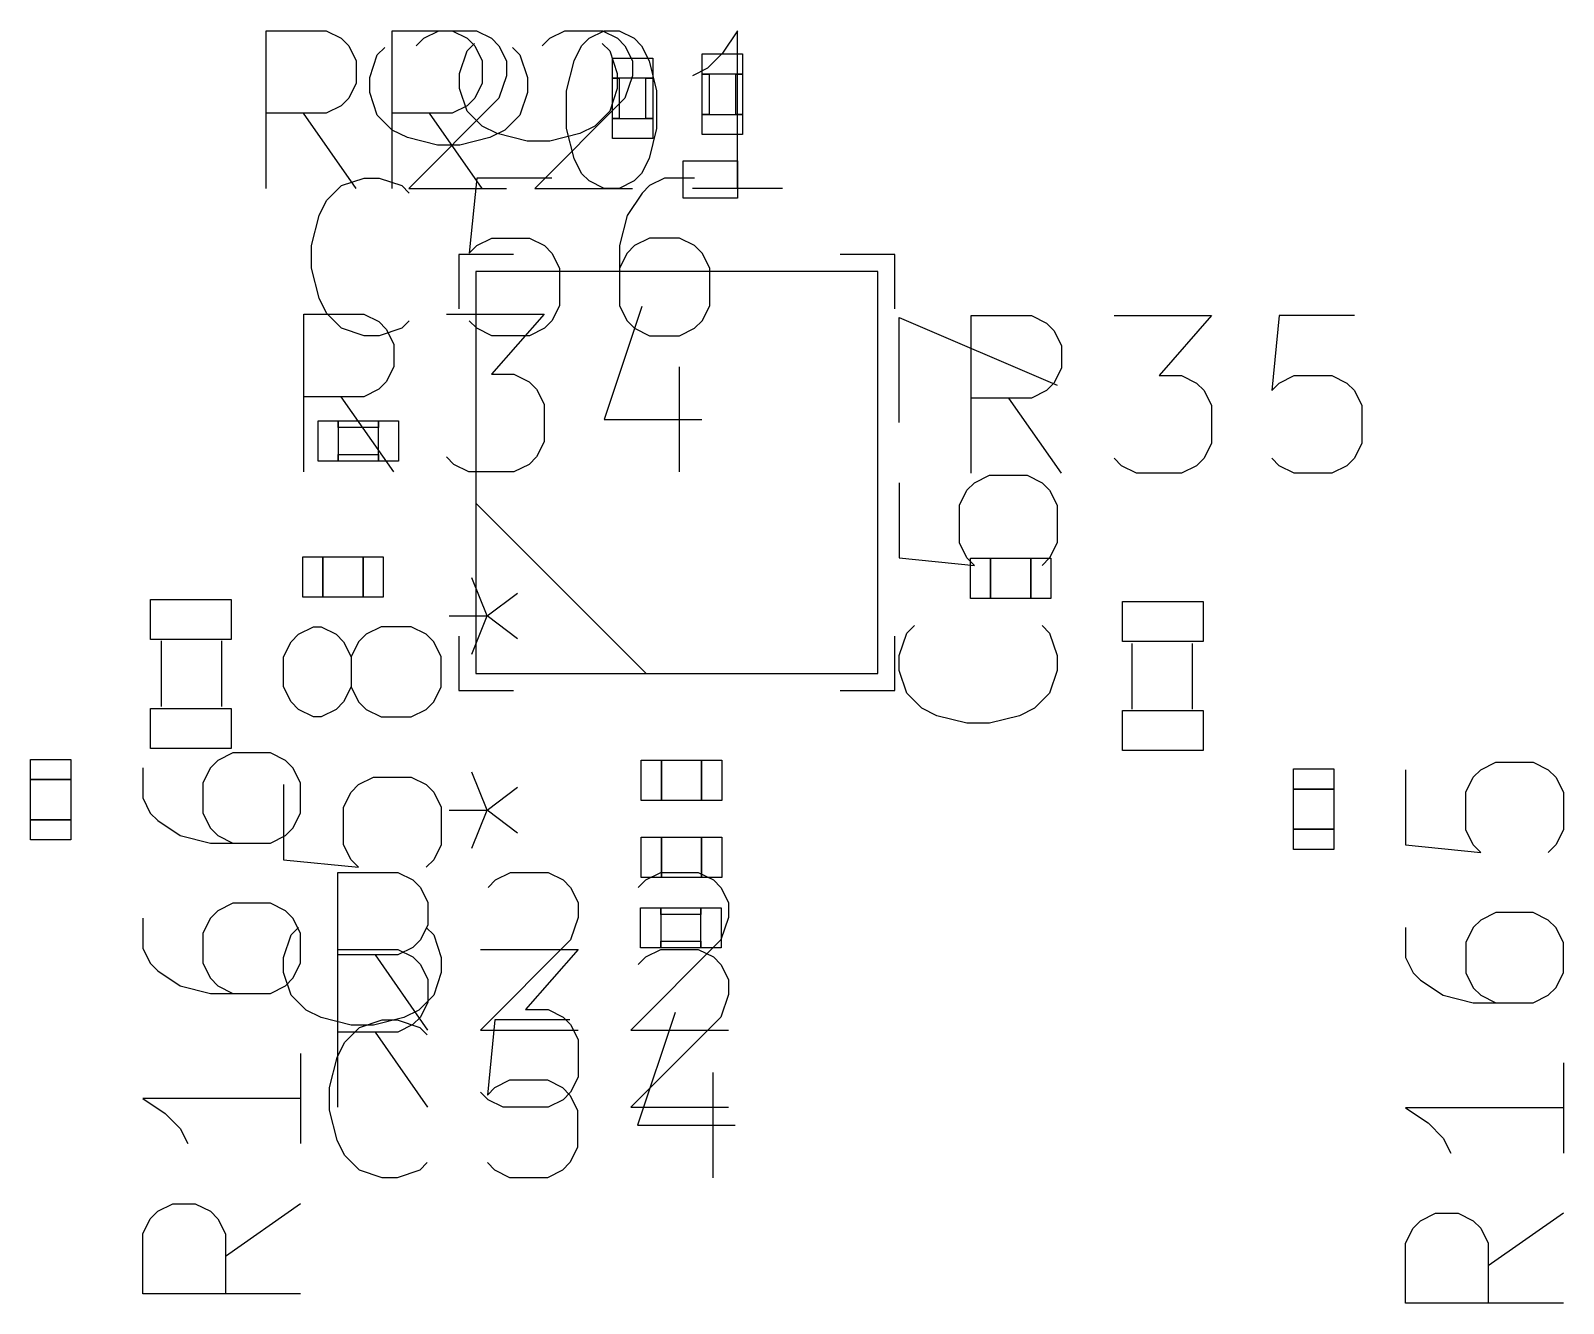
# Model space of a CAD drawing. Header units: millimetres. Extents: x -1 to 260, y -56 to 300.
# Drawn here: x 53.9 to 65.33, y 130.28 to 139.76 of the extents above; entities that cross this region are included whole.
import ezdxf

# ---------------------------------------------------------------- set-up
doc = ezdxf.new("R2010")
doc.units = ezdxf.units.MM
doc.layers.add('F.Fab', color=9, linetype='CONTINUOUS', true_color=0xafafaf)
doc.layers.add('F.Silkscreen', color=41, linetype='CONTINUOUS', true_color=0xf2eda1)

msp = doc.modelspace()

# ---------------------------------------------------------------- linework, layer by layer
at = {"layer": 'F.Fab', "linetype": 'CONTINUOUS'}
for p, q in [((58.24, 139.41), (58.24, 139.56)), ((58.24, 139.56), (58.54, 139.56)), ((58.54, 139.56), (58.54, 139.41)), ((58.91, 139.44), (58.91, 139.59)), ((58.91, 139.59), (59.21, 139.59)), ((59.21, 139.59), (59.21, 139.44)), ((58.24, 139.11), (58.24, 139.41)), ((58.24, 139.41), (58.29, 139.41)), ((58.54, 139.41), (58.24, 139.41)), ((58.29, 139.41), (58.29, 139.11)), ((58.49, 139.11), (58.49, 139.41)), ((58.49, 139.41), (58.54, 139.41)), ((58.54, 139.41), (58.54, 139.11)), ((58.91, 139.14), (58.91, 139.44)), ((58.91, 139.44), (58.96, 139.44)), ((59.21, 139.44), (58.91, 139.44)), ((58.96, 139.44), (58.96, 139.14)), ((59.16, 139.14), (59.16, 139.44)), ((59.16, 139.44), (59.21, 139.44)), ((59.21, 139.44), (59.21, 139.14)), ((58.96, 139.14), (58.91, 139.14)), ((58.91, 138.99), (58.91, 139.14)), ((58.91, 139.14), (59.21, 139.14)), ((59.21, 139.14), (59.16, 139.14)), ((59.21, 139.14), (59.21, 138.99)), ((58.29, 139.11), (58.24, 139.11)), ((58.24, 138.96), (58.24, 139.11)), ((58.24, 139.11), (58.54, 139.11)), ((58.54, 139.11), (58.49, 139.11)), ((58.54, 139.11), (58.54, 138.96)), ((58.54, 138.96), (58.24, 138.96)), ((59.21, 138.99), (58.91, 138.99)), ((57.2214, 137.9686), (57.2214, 134.9714)), ((60.2186, 137.9686), (57.2214, 137.9686)), ((58.1104, 137.9686), (57.8056, 137.9686)), ((58.6184, 137.9686), (58.3136, 137.9686)), ((59.1264, 137.9686), (58.8216, 137.9686)), ((59.6344, 137.9686), (59.3296, 137.9686)), ((60.2186, 134.9714), (60.2186, 137.9686)), ((57.2214, 137.3844), (57.2214, 137.0796)), ((60.2186, 137.0796), (60.2186, 137.3844)), ((56.045, 136.555), (56.045, 136.855)), ((56.045, 136.855), (56.195, 136.855)), ((56.195, 136.855), (56.195, 136.555)), ((56.195, 136.805), (56.195, 136.855)), ((56.195, 136.855), (56.495, 136.855)), ((56.495, 136.855), (56.495, 136.805)), ((56.495, 136.555), (56.495, 136.855)), ((56.495, 136.855), (56.645, 136.855)), ((56.645, 136.855), (56.645, 136.555)), ((57.2214, 136.8764), (57.2214, 136.5716)), ((60.2186, 136.5716), (60.2186, 136.8764)), ((56.495, 136.805), (56.195, 136.805)), ((56.195, 136.555), (56.045, 136.555)), ((56.195, 136.555), (56.195, 136.605)), ((56.195, 136.605), (56.495, 136.605)), ((56.495, 136.555), (56.195, 136.555)), ((56.495, 136.605), (56.495, 136.555)), ((56.645, 136.555), (56.495, 136.555)), ((57.2214, 136.3684), (57.2214, 136.0636)), ((60.2186, 136.0636), (60.2186, 136.3684)), ((58.4914, 134.9714), (57.2214, 136.2414)), ((55.93, 135.54), (55.93, 135.84)), ((55.93, 135.84), (56.08, 135.84)), ((56.08, 135.84), (56.08, 135.54)), ((56.38, 135.54), (56.38, 135.84)), ((56.38, 135.84), (56.53, 135.84)), ((56.53, 135.84), (56.53, 135.54)), ((57.2214, 135.8604), (57.2214, 135.5556)), ((60.2186, 135.5556), (60.2186, 135.8604)), ((60.91, 135.53), (60.91, 135.83)), ((60.91, 135.83), (61.06, 135.83)), ((61.06, 135.83), (61.06, 135.53)), ((61.36, 135.53), (61.36, 135.83)), ((61.36, 135.83), (61.51, 135.83)), ((61.51, 135.83), (61.51, 135.53)), ((57.304776, 135.400111), (57.191081, 135.68435)), ((54.7952, 135.224), (54.7952, 135.524)), ((54.7952, 135.524), (55.3951, 135.524)), ((55.3951, 135.524), (55.3951, 135.224)), ((56.08, 135.54), (55.93, 135.54)), ((56.53, 135.54), (56.38, 135.54)), ((57.304776, 135.400111), (57.532167, 135.570654)), ((61.06, 135.53), (60.91, 135.53)), ((61.51, 135.53), (61.36, 135.53)), ((62.0449, 135.2088), (62.0449, 135.5088)), ((62.0449, 135.5088), (62.6448, 135.5088)), ((62.6448, 135.5088), (62.6448, 135.2088)), ((57.020538, 135.400111), (57.304776, 135.400111)), ((57.191081, 135.115873), (57.304776, 135.400111)), ((57.532167, 135.229569), (57.304776, 135.400111)), ((55.3951, 135.224), (54.7952, 135.224)), ((54.876, 134.725), (54.876, 135.215)), ((55.324, 135.215), (55.324, 134.725)), ((62.6448, 135.2088), (62.0449, 135.2088)), ((62.116, 134.705), (62.116, 135.195)), ((62.564, 135.195), (62.564, 134.705)), ((57.2214, 134.9714), (60.2186, 134.9714)), ((57.8056, 134.9714), (58.1104, 134.9714)), ((58.3136, 134.9714), (58.6184, 134.9714)), ((58.8216, 134.9714), (59.1264, 134.9714)), ((59.3296, 134.9714), (59.6344, 134.9714)), ((54.7952, 134.4112), (54.7952, 134.7112)), ((54.7952, 134.7112), (55.3951, 134.7112)), ((55.3951, 134.7112), (55.3951, 134.4112)), ((62.0449, 134.396), (62.0449, 134.696)), ((62.0449, 134.696), (62.6448, 134.696)), ((62.6448, 134.696), (62.6448, 134.396)), ((55.3951, 134.4112), (54.7952, 134.4112)), ((62.6448, 134.396), (62.0449, 134.396)), ((53.9, 134.18), (53.9, 134.33)), ((53.9, 134.33), (54.2, 134.33)), ((54.2, 134.33), (54.2, 134.18)), ((58.455, 134.025), (58.455, 134.325)), ((58.455, 134.325), (58.605, 134.325)), ((58.605, 134.325), (58.605, 134.025)), ((58.905, 134.025), (58.905, 134.325)), ((58.905, 134.325), (59.055, 134.325)), ((59.055, 134.325), (59.055, 134.025)), ((63.32, 134.11), (63.32, 134.26)), ((63.32, 134.26), (63.62, 134.26)), ((63.62, 134.26), (63.62, 134.11)), ((54.2, 134.18), (53.9, 134.18)), ((63.62, 134.11), (63.32, 134.11)), ((58.605, 134.025), (58.455, 134.025)), ((59.055, 134.025), (58.905, 134.025)), ((53.9, 133.73), (53.9, 133.88)), ((53.9, 133.88), (54.2, 133.88)), ((54.2, 133.88), (54.2, 133.73)), ((63.32, 133.66), (63.32, 133.81)), ((63.32, 133.81), (63.62, 133.81)), ((63.62, 133.81), (63.62, 133.66)), ((54.2, 133.73), (53.9, 133.73)), ((58.455, 133.45), (58.455, 133.75)), ((58.455, 133.75), (58.605, 133.75)), ((58.605, 133.75), (58.605, 133.45)), ((58.905, 133.45), (58.905, 133.75)), ((58.905, 133.75), (59.055, 133.75)), ((59.055, 133.75), (59.055, 133.45)), ((63.62, 133.66), (63.32, 133.66)), ((58.605, 133.45), (58.455, 133.45)), ((59.055, 133.45), (58.905, 133.45)), ((58.45, 132.925), (58.45, 133.225)), ((58.45, 133.225), (58.6, 133.225)), ((58.6, 133.225), (58.6, 132.925)), ((58.6, 133.175), (58.6, 133.225)), ((58.6, 133.225), (58.9, 133.225)), ((58.9, 133.225), (58.9, 133.175)), ((58.9, 132.925), (58.9, 133.225)), ((58.9, 133.225), (59.05, 133.225)), ((59.05, 133.225), (59.05, 132.925)), ((58.9, 133.175), (58.6, 133.175)), ((58.6, 132.925), (58.6, 132.975)), ((58.6, 132.975), (58.9, 132.975)), ((58.9, 132.975), (58.9, 132.925)), ((58.6, 132.925), (58.45, 132.925)), ((58.9, 132.925), (58.6, 132.925)), ((59.05, 132.925), (58.9, 132.925))]:
    msp.add_line(p, q, dxfattribs=at)
at = {"layer": 'F.Silkscreen', "linetype": 'CONTINUOUS'}
for p, q in [((55.656097, 138.587307), (55.656097, 139.763835)), ((55.656097, 139.763835), (56.104298, 139.763835)), ((56.104298, 139.763835), (56.216349, 139.70781)), ((56.216349, 139.70781), (56.272374, 139.651785)), ((56.596097, 138.587307), (56.596097, 139.763835)), ((56.596097, 139.763835), (57.044298, 139.763835)), ((56.7766, 139.651785), (56.832625, 139.70781)), ((56.832625, 139.70781), (56.944676, 139.763835)), ((56.944676, 139.763835), (57.224801, 139.763835)), ((57.044298, 139.763835), (57.156349, 139.70781)), ((57.156349, 139.70781), (57.212374, 139.651785)), ((57.224801, 139.763835), (57.336852, 139.70781)), ((57.336852, 139.70781), (57.392877, 139.651785)), ((57.7166, 139.651785), (57.772625, 139.70781)), ((57.772625, 139.70781), (57.884676, 139.763835)), ((57.884676, 139.763835), (58.164801, 139.763835)), ((58.009153, 139.651785), (58.065179, 139.70781)), ((58.065179, 139.70781), (58.177229, 139.763835)), ((58.164801, 139.763835), (58.276852, 139.70781)), ((58.177229, 139.763835), (58.289279, 139.763835)), ((58.276852, 139.70781), (58.332877, 139.651785)), ((58.289279, 139.763835), (58.401329, 139.70781)), ((58.401329, 139.70781), (58.457355, 139.651785)), ((59.173254, 139.763835), (59.061204, 139.59576)), ((59.173254, 138.587307), (59.173254, 139.763835)), ((56.272374, 139.651785), (56.328399, 139.539735)), ((56.485652, 139.582896), (56.541677, 139.638921)), ((57.099627, 139.44482), (57.155652, 139.612896)), ((57.155652, 139.612896), (57.211677, 139.668921)), ((57.212374, 139.651785), (57.268399, 139.539735)), ((57.392877, 139.651785), (57.448902, 139.539735)), ((57.494104, 139.638921), (57.55013, 139.582896)), ((57.953128, 139.539735), (58.009153, 139.651785)), ((58.164104, 139.668921), (58.22013, 139.612896)), ((58.22013, 139.612896), (58.276155, 139.44482)), ((58.332877, 139.651785), (58.388902, 139.539735)), ((58.457355, 139.651785), (58.51338, 139.539735)), ((59.061204, 139.59576), (58.949153, 139.48371)), ((56.328399, 139.539735), (56.328399, 139.371659)), ((56.429627, 139.41482), (56.485652, 139.582896)), ((57.268399, 139.539735), (57.268399, 139.371659)), ((57.448902, 139.539735), (57.448902, 139.427685)), ((57.55013, 139.582896), (57.606155, 139.41482)), ((57.897103, 139.315634), (57.953128, 139.539735)), ((58.388902, 139.539735), (58.388902, 139.427685)), ((58.51338, 139.539735), (58.569405, 139.315634)), ((58.949153, 139.48371), (58.837103, 139.427685)), ((56.328399, 139.371659), (56.272374, 139.259609)), ((56.429627, 139.30277), (56.429627, 139.41482)), ((57.099627, 139.33277), (57.099627, 139.44482)), ((57.268399, 139.371659), (57.212374, 139.259609)), ((57.448902, 139.427685), (57.392877, 139.259609)), ((57.606155, 139.41482), (57.606155, 139.30277)), ((58.276155, 139.44482), (58.276155, 139.33277)), ((58.388902, 139.427685), (58.332877, 139.259609)), ((56.272374, 139.259609), (56.216349, 139.203584)), ((56.485652, 139.134695), (56.429627, 139.30277)), ((57.392877, 139.259609), (56.720575, 138.587307)), ((57.155652, 139.164695), (57.099627, 139.33277)), ((57.212374, 139.259609), (57.156349, 139.203584)), ((57.606155, 139.30277), (57.55013, 139.134695)), ((58.332877, 139.259609), (57.660575, 138.587307)), ((57.897103, 139.035509), (57.897103, 139.315634)), ((58.276155, 139.33277), (58.22013, 139.164695)), ((58.569405, 139.315634), (58.569405, 139.035509)), ((56.104298, 139.147559), (55.656097, 139.147559)), ((56.328399, 138.587307), (55.936223, 139.147559)), ((56.216349, 139.203584), (56.104298, 139.147559)), ((57.044298, 139.147559), (56.596097, 139.147559)), ((57.268399, 138.587307), (56.876223, 139.147559)), ((57.156349, 139.203584), (57.044298, 139.147559)), ((57.267702, 139.052644), (57.155652, 139.164695)), ((58.22013, 139.164695), (58.108079, 139.052644)), ((56.597702, 139.022644), (56.485652, 139.134695)), ((56.709752, 138.966619), (56.597702, 139.022644)), ((57.379752, 138.996619), (57.267702, 139.052644)), ((57.438079, 139.022644), (57.326029, 138.966619)), ((57.55013, 139.134695), (57.438079, 139.022644)), ((57.953128, 138.811408), (57.897103, 139.035509)), ((58.108079, 139.052644), (57.996029, 138.996619)), ((58.569405, 139.035509), (58.51338, 138.811408)), ((56.933853, 138.910594), (56.709752, 138.966619)), ((57.101928, 138.910594), (56.933853, 138.910594)), ((57.326029, 138.966619), (57.101928, 138.910594)), ((57.603853, 138.940594), (57.379752, 138.996619)), ((57.771928, 138.940594), (57.603853, 138.940594)), ((57.996029, 138.996619), (57.771928, 138.940594)), ((58.009153, 138.699358), (57.953128, 138.811408)), ((58.51338, 138.811408), (58.457355, 138.699358)), ((58.7668, 138.5147), (58.7668, 138.7941)), ((58.7668, 138.7941), (59.1732, 138.7941)), ((59.1732, 138.7941), (59.1732, 138.5147)), ((58.065179, 138.643333), (58.009153, 138.699358)), ((58.457355, 138.699358), (58.401329, 138.643333)), ((56.107644, 138.497297), (56.219695, 138.609347)), ((56.219695, 138.609347), (56.38777, 138.665372)), ((56.38777, 138.665372), (56.49982, 138.665372)), ((56.49982, 138.665372), (56.667896, 138.609347)), ((56.667896, 138.609347), (56.723921, 138.553322)), ((56.720575, 138.587307), (57.448902, 138.587307)), ((57.228147, 138.665372), (57.172122, 138.105121)), ((57.788399, 138.665372), (57.228147, 138.665372)), ((57.660575, 138.587307), (58.388902, 138.587307)), ((58.177229, 138.587307), (58.065179, 138.643333)), ((58.289279, 138.587307), (58.177229, 138.587307)), ((58.401329, 138.643333), (58.289279, 138.587307)), ((58.516726, 138.609347), (58.460701, 138.553322)), ((58.628776, 138.665372), (58.516726, 138.609347)), ((58.852877, 138.665372), (58.628776, 138.665372)), ((59.509405, 138.587307), (58.837103, 138.587307)), ((56.051619, 138.385247), (56.107644, 138.497297)), ((58.460701, 138.553322), (58.34865, 138.385247)), ((59.1732, 138.5147), (58.7668, 138.5147)), ((55.995594, 138.161146), (56.051619, 138.385247)), ((58.34865, 138.385247), (58.292625, 138.161146)), ((55.995594, 137.993071), (55.995594, 138.161146)), ((57.172122, 138.105121), (57.228147, 138.161146)), ((57.228147, 138.161146), (57.340198, 138.217171)), ((57.340198, 138.217171), (57.620323, 138.217171)), ((57.620323, 138.217171), (57.732374, 138.161146)), ((57.732374, 138.161146), (57.788399, 138.105121)), ((58.292625, 138.161146), (58.292625, 137.712945)), ((58.404675, 138.161146), (58.34865, 138.105121)), ((58.516726, 138.217171), (58.404675, 138.161146)), ((58.740826, 138.217171), (58.516726, 138.217171)), ((58.852877, 138.161146), (58.740826, 138.217171)), ((58.908902, 138.105121), (58.852877, 138.161146)), ((56.051619, 137.76897), (55.995594, 137.993071)), ((57.0944, 138.0956), (57.0944, 137.6892)), ((57.5008, 138.0956), (57.0944, 138.0956)), ((57.788399, 138.105121), (57.844424, 137.993071)), ((57.844424, 137.993071), (57.844424, 137.712945)), ((58.34865, 138.105121), (58.292625, 137.993071)), ((58.964927, 137.993071), (58.908902, 138.105121)), ((58.964927, 137.712945), (58.964927, 137.993071)), ((60.3456, 138.0956), (59.9392, 138.0956)), ((60.3456, 137.6892), (60.3456, 138.0956)), ((56.107644, 137.65692), (56.051619, 137.76897)), ((55.936619, 136.473844), (55.936619, 137.650372)), ((55.936619, 137.650372), (56.38482, 137.650372)), ((56.219695, 137.54487), (56.107644, 137.65692)), ((56.38482, 137.650372), (56.496871, 137.594347)), ((57.001097, 137.650372), (57.729424, 137.650372)), ((57.729424, 137.650372), (57.337248, 137.202171)), ((57.844424, 137.712945), (57.788399, 137.600895)), ((58.457751, 137.706398), (58.177625, 136.86602)), ((58.292625, 137.712945), (58.34865, 137.600895)), ((58.908902, 137.600895), (58.964927, 137.712945)), ((56.38777, 137.488844), (56.219695, 137.54487)), ((56.496871, 137.594347), (56.552896, 137.538322)), ((56.667896, 137.54487), (56.49982, 137.488844)), ((56.552896, 137.538322), (56.608921, 137.426272)), ((56.723921, 137.600895), (56.667896, 137.54487)), ((57.228147, 137.54487), (57.172122, 137.600895)), ((57.340198, 137.488844), (57.228147, 137.54487)), ((57.732374, 137.54487), (57.620323, 137.488844)), ((57.788399, 137.600895), (57.732374, 137.54487)), ((58.34865, 137.600895), (58.404675, 137.54487)), ((58.404675, 137.54487), (58.516726, 137.488844)), ((58.740826, 137.488844), (58.852877, 137.54487)), ((58.852877, 137.54487), (58.908902, 137.600895)), ((60.379627, 136.8416), (60.379627, 137.625952)), ((60.379627, 137.625952), (61.556155, 137.121726)), ((60.916619, 136.463844), (60.916619, 137.640372)), ((60.916619, 137.640372), (61.36482, 137.640372)), ((61.36482, 137.640372), (61.476871, 137.584347)), ((61.476871, 137.584347), (61.532896, 137.528322)), ((61.981097, 137.640372), (62.709424, 137.640372)), ((62.709424, 137.640372), (62.317248, 137.192171)), ((63.21365, 137.640372), (63.157625, 137.080121)), ((63.773902, 137.640372), (63.21365, 137.640372)), ((56.49982, 137.488844), (56.38777, 137.488844)), ((56.608921, 137.426272), (56.608921, 137.258196)), ((57.620323, 137.488844), (57.340198, 137.488844)), ((58.516726, 137.488844), (58.740826, 137.488844)), ((61.532896, 137.528322), (61.588921, 137.416272)), ((61.588921, 137.416272), (61.588921, 137.248196)), ((56.608921, 137.258196), (56.552896, 137.146146)), ((57.337248, 137.202171), (57.505323, 137.202171)), ((57.505323, 137.202171), (57.617374, 137.146146)), ((58.737877, 137.258196), (58.737877, 136.473844)), ((61.588921, 137.248196), (61.532896, 137.136146)), ((56.496871, 137.090121), (56.38482, 137.034096)), ((56.552896, 137.146146), (56.496871, 137.090121)), ((57.617374, 137.146146), (57.673399, 137.090121)), ((57.673399, 137.090121), (57.729424, 136.978071)), ((61.476871, 137.080121), (61.36482, 137.024096)), ((61.532896, 137.136146), (61.476871, 137.080121)), ((62.317248, 137.192171), (62.485323, 137.192171)), ((62.485323, 137.192171), (62.597374, 137.136146)), ((62.597374, 137.136146), (62.653399, 137.080121)), ((62.653399, 137.080121), (62.709424, 136.968071)), ((63.157625, 137.080121), (63.21365, 137.136146)), ((63.21365, 137.136146), (63.325701, 137.192171)), ((63.325701, 137.192171), (63.605826, 137.192171)), ((63.605826, 137.192171), (63.717877, 137.136146)), ((63.717877, 137.136146), (63.773902, 137.080121)), ((63.773902, 137.080121), (63.829927, 136.968071)), ((56.38482, 137.034096), (55.936619, 137.034096)), ((56.608921, 136.473844), (56.216745, 137.034096)), ((57.729424, 136.978071), (57.729424, 136.697945)), ((61.36482, 137.024096), (60.916619, 137.024096)), ((61.588921, 136.463844), (61.196745, 137.024096)), ((62.709424, 136.968071), (62.709424, 136.687945)), ((63.829927, 136.968071), (63.829927, 136.687945)), ((58.177625, 136.86602), (58.905952, 136.86602)), ((57.729424, 136.697945), (57.673399, 136.585895)), ((62.709424, 136.687945), (62.653399, 136.575895)), ((63.829927, 136.687945), (63.773902, 136.575895)), ((57.057122, 136.52987), (57.001097, 136.585895)), ((57.169172, 136.473844), (57.057122, 136.52987)), ((57.617374, 136.52987), (57.505323, 136.473844)), ((57.673399, 136.585895), (57.617374, 136.52987)), ((62.037122, 136.51987), (61.981097, 136.575895)), ((62.149172, 136.463844), (62.037122, 136.51987)), ((62.597374, 136.51987), (62.485323, 136.463844)), ((62.653399, 136.575895), (62.597374, 136.51987)), ((63.21365, 136.51987), (63.157625, 136.575895)), ((63.325701, 136.463844), (63.21365, 136.51987)), ((63.717877, 136.51987), (63.605826, 136.463844)), ((63.773902, 136.575895), (63.717877, 136.51987)), ((57.505323, 136.473844), (57.169172, 136.473844)), ((60.379627, 136.393399), (60.379627, 135.833147)), ((60.883853, 136.337374), (60.939878, 136.393399)), ((60.939878, 136.393399), (61.051928, 136.449424)), ((61.051928, 136.449424), (61.332054, 136.449424)), ((61.332054, 136.449424), (61.444104, 136.393399)), ((61.444104, 136.393399), (61.50013, 136.337374)), ((62.485323, 136.463844), (62.149172, 136.463844)), ((63.605826, 136.463844), (63.325701, 136.463844)), ((60.827828, 136.225323), (60.883853, 136.337374)), ((61.50013, 136.337374), (61.556155, 136.225323)), ((60.827828, 135.945198), (60.827828, 136.225323)), ((61.556155, 136.225323), (61.556155, 135.945198)), ((60.883853, 135.833147), (60.827828, 135.945198)), ((61.556155, 135.945198), (61.50013, 135.833147)), ((56.08, 135.54), (56.08, 135.84)), ((56.08, 135.84), (56.38, 135.84)), ((56.38, 135.84), (56.38, 135.54)), ((60.379627, 135.833147), (60.939878, 135.777122)), ((60.939878, 135.777122), (60.883853, 135.833147)), ((61.06, 135.53), (61.06, 135.83)), ((61.06, 135.83), (61.36, 135.83)), ((61.36, 135.83), (61.36, 135.53)), ((61.50013, 135.833147), (61.444104, 135.777122)), ((56.38, 135.54), (56.08, 135.54)), ((61.36, 135.53), (61.06, 135.53)), ((55.842189, 135.207355), (55.898214, 135.26338)), ((55.898214, 135.26338), (56.010264, 135.319405)), ((56.010264, 135.319405), (56.066289, 135.319405)), ((56.066289, 135.319405), (56.17834, 135.26338)), ((56.17834, 135.26338), (56.234365, 135.207355)), ((56.40244, 135.26338), (56.346415, 135.207355)), ((56.514491, 135.319405), (56.40244, 135.26338)), ((56.738591, 135.319405), (56.514491, 135.319405)), ((56.850641, 135.26338), (56.738591, 135.319405)), ((56.906667, 135.207355), (56.850641, 135.26338)), ((57.0944, 135.2508), (57.0944, 134.8444)), ((60.3456, 134.8444), (60.3456, 135.2508)), ((60.379627, 135.10482), (60.435652, 135.272896)), ((60.435652, 135.272896), (60.491677, 135.328921)), ((61.444104, 135.328921), (61.50013, 135.272896)), ((61.50013, 135.272896), (61.556155, 135.10482)), ((55.786164, 135.095304), (55.842189, 135.207355)), ((56.234365, 135.207355), (56.29039, 135.095304)), ((56.346415, 135.207355), (56.29039, 135.095304)), ((56.962692, 135.095304), (56.906667, 135.207355)), ((55.786164, 134.871204), (55.786164, 135.095304)), ((56.29039, 135.095304), (56.29039, 134.871204)), ((56.962692, 134.871204), (56.962692, 135.095304)), ((60.379627, 134.99277), (60.379627, 135.10482)), ((61.556155, 135.10482), (61.556155, 134.99277)), ((60.435652, 134.824695), (60.379627, 134.99277)), ((61.556155, 134.99277), (61.50013, 134.824695)), ((55.842189, 134.759153), (55.786164, 134.871204)), ((56.29039, 134.871204), (56.234365, 134.759153)), ((56.29039, 134.871204), (56.346415, 134.759153)), ((56.906667, 134.759153), (56.962692, 134.871204)), ((57.0944, 134.8444), (57.5008, 134.8444)), ((59.9392, 134.8444), (60.3456, 134.8444)), ((60.547702, 134.712644), (60.435652, 134.824695)), ((61.50013, 134.824695), (61.388079, 134.712644)), ((55.898214, 134.703128), (55.842189, 134.759153)), ((56.010264, 134.647103), (55.898214, 134.703128)), ((56.17834, 134.703128), (56.066289, 134.647103)), ((56.234365, 134.759153), (56.17834, 134.703128)), ((56.346415, 134.759153), (56.40244, 134.703128)), ((56.40244, 134.703128), (56.514491, 134.647103)), ((56.738591, 134.647103), (56.850641, 134.703128)), ((56.850641, 134.703128), (56.906667, 134.759153)), ((60.659752, 134.656619), (60.547702, 134.712644)), ((61.388079, 134.712644), (61.276029, 134.656619)), ((56.066289, 134.647103), (56.010264, 134.647103)), ((56.514491, 134.647103), (56.738591, 134.647103)), ((60.883853, 134.600594), (60.659752, 134.656619)), ((61.051928, 134.600594), (60.883853, 134.600594)), ((61.276029, 134.656619), (61.051928, 134.600594)), ((55.408465, 134.379405), (55.296415, 134.32338)), ((55.688591, 134.379405), (55.408465, 134.379405)), ((55.800641, 134.32338), (55.688591, 134.379405)), ((54.736164, 134.267355), (54.736164, 134.043254)), ((55.24039, 134.267355), (55.184365, 134.155304)), ((55.296415, 134.32338), (55.24039, 134.267355)), ((55.856667, 134.267355), (55.800641, 134.32338)), ((55.912692, 134.155304), (55.856667, 134.267355)), ((57.304776, 133.952311), (57.191081, 134.23655)), ((58.605, 134.025), (58.605, 134.325)), ((58.605, 134.325), (58.905, 134.325)), ((58.905, 134.325), (58.905, 134.025)), ((64.156164, 134.25338), (64.156164, 133.693128)), ((64.66039, 134.197355), (64.716415, 134.25338)), ((64.716415, 134.25338), (64.828465, 134.309405)), ((64.828465, 134.309405), (65.108591, 134.309405)), ((65.108591, 134.309405), (65.220641, 134.25338)), ((65.220641, 134.25338), (65.276667, 134.197355)), ((53.9, 133.88), (53.9, 134.18)), ((53.9, 134.18), (54.2, 134.18)), ((54.2, 134.18), (54.2, 133.88)), ((55.184365, 134.155304), (55.184365, 133.931204)), ((55.786164, 134.142877), (55.786164, 133.582625)), ((55.912692, 133.931204), (55.912692, 134.155304)), ((56.29039, 134.086852), (56.346415, 134.142877)), ((56.346415, 134.142877), (56.458465, 134.198902)), ((56.458465, 134.198902), (56.738591, 134.198902)), ((56.738591, 134.198902), (56.850641, 134.142877)), ((56.850641, 134.142877), (56.906667, 134.086852)), ((57.304776, 133.952311), (57.532167, 134.122854)), ((63.32, 133.81), (63.32, 134.11)), ((63.32, 134.11), (63.62, 134.11)), ((63.62, 134.11), (63.62, 133.81)), ((64.604365, 134.085304), (64.66039, 134.197355)), ((65.276667, 134.197355), (65.332692, 134.085304)), ((54.736164, 134.043254), (54.792189, 133.931204)), ((56.234365, 133.974801), (56.29039, 134.086852)), ((56.906667, 134.086852), (56.962692, 133.974801)), ((58.905, 134.025), (58.605, 134.025)), ((64.604365, 133.805179), (64.604365, 134.085304)), ((65.332692, 134.085304), (65.332692, 133.805179)), ((54.2, 133.88), (53.9, 133.88)), ((54.792189, 133.931204), (54.848214, 133.875179)), ((55.184365, 133.931204), (55.24039, 133.819153)), ((55.856667, 133.819153), (55.912692, 133.931204)), ((56.234365, 133.694676), (56.234365, 133.974801)), ((56.962692, 133.974801), (56.962692, 133.694676)), ((57.020538, 133.952311), (57.304776, 133.952311)), ((57.191081, 133.668073), (57.304776, 133.952311)), ((57.532167, 133.781769), (57.304776, 133.952311)), ((54.848214, 133.875179), (55.016289, 133.763128)), ((55.016289, 133.763128), (55.24039, 133.707103)), ((55.24039, 133.819153), (55.296415, 133.763128)), ((55.296415, 133.763128), (55.408465, 133.707103)), ((55.688591, 133.707103), (55.800641, 133.763128)), ((55.800641, 133.763128), (55.856667, 133.819153)), ((63.62, 133.81), (63.32, 133.81)), ((64.66039, 133.693128), (64.604365, 133.805179)), ((65.332692, 133.805179), (65.276667, 133.693128)), ((55.24039, 133.707103), (55.688591, 133.707103)), ((56.29039, 133.582625), (56.234365, 133.694676)), ((56.962692, 133.694676), (56.906667, 133.582625)), ((58.605, 133.45), (58.605, 133.75)), ((58.605, 133.75), (58.905, 133.75)), ((58.905, 133.75), (58.905, 133.45)), ((64.156164, 133.693128), (64.716415, 133.637103)), ((64.716415, 133.637103), (64.66039, 133.693128)), ((65.276667, 133.693128), (65.220641, 133.637103)), ((55.786164, 133.582625), (56.346415, 133.5266)), ((56.346415, 133.5266), (56.29039, 133.582625)), ((56.906667, 133.582625), (56.850641, 133.5266)), ((56.191097, 132.312307), (56.191097, 133.488835)), ((56.191097, 133.488835), (56.639298, 133.488835)), ((56.639298, 133.488835), (56.751349, 133.43281)), ((56.751349, 133.43281), (56.807374, 133.376785)), ((57.3116, 133.376785), (57.367625, 133.43281)), ((57.367625, 133.43281), (57.479676, 133.488835)), ((57.479676, 133.488835), (57.759801, 133.488835)), ((57.759801, 133.488835), (57.871852, 133.43281)), ((57.871852, 133.43281), (57.927877, 133.376785)), ((58.432103, 133.376785), (58.488128, 133.43281)), ((58.488128, 133.43281), (58.600179, 133.488835)), ((58.600179, 133.488835), (58.880304, 133.488835)), ((58.905, 133.45), (58.605, 133.45)), ((58.880304, 133.488835), (58.992355, 133.43281)), ((58.992355, 133.43281), (59.04838, 133.376785)), ((56.807374, 133.376785), (56.863399, 133.264735)), ((57.927877, 133.376785), (57.983902, 133.264735)), ((59.04838, 133.376785), (59.104405, 133.264735)), ((55.296415, 133.202877), (55.24039, 133.146852)), ((55.408465, 133.258902), (55.296415, 133.202877)), ((55.688591, 133.258902), (55.408465, 133.258902)), ((55.800641, 133.202877), (55.688591, 133.258902)), ((55.856667, 133.146852), (55.800641, 133.202877)), ((56.863399, 133.264735), (56.863399, 133.096659)), ((57.983902, 133.264735), (57.983902, 133.152685)), ((59.104405, 133.264735), (59.104405, 133.152685)), ((54.736164, 133.146852), (54.736164, 132.922751)), ((55.24039, 133.146852), (55.184365, 133.034801)), ((55.842189, 133.022374), (55.898214, 133.078399)), ((55.912692, 133.034801), (55.856667, 133.146852)), ((56.863399, 133.096659), (56.807374, 132.984609)), ((56.850641, 133.078399), (56.906667, 133.022374)), ((57.983902, 133.152685), (57.927877, 132.984609)), ((59.104405, 133.152685), (59.04838, 132.984609)), ((64.156164, 133.076852), (64.156164, 132.852751)), ((64.66039, 133.076852), (64.604365, 132.964801)), ((64.716415, 133.132877), (64.66039, 133.076852)), ((64.828465, 133.188902), (64.716415, 133.132877)), ((65.108591, 133.188902), (64.828465, 133.188902)), ((65.220641, 133.132877), (65.108591, 133.188902)), ((65.276667, 133.076852), (65.220641, 133.132877)), ((65.332692, 132.964801), (65.276667, 133.076852)), ((55.184365, 133.034801), (55.184365, 132.810701)), ((55.786164, 132.854298), (55.842189, 133.022374)), ((55.912692, 132.810701), (55.912692, 133.034801)), ((56.807374, 132.984609), (56.751349, 132.928584)), ((56.906667, 133.022374), (56.962692, 132.854298)), ((57.927877, 132.984609), (57.255575, 132.312307)), ((59.04838, 132.984609), (58.376078, 132.312307)), ((64.604365, 132.964801), (64.604365, 132.740701)), ((65.332692, 132.740701), (65.332692, 132.964801)), ((54.736164, 132.922751), (54.792189, 132.810701)), ((55.786164, 132.742248), (55.786164, 132.854298)), ((56.191097, 131.737307), (56.191097, 132.913835)), ((56.191097, 132.913835), (56.639298, 132.913835)), ((56.639298, 132.872559), (56.191097, 132.872559)), ((56.863399, 132.312307), (56.471223, 132.872559)), ((56.751349, 132.928584), (56.639298, 132.872559)), ((56.639298, 132.913835), (56.751349, 132.85781)), ((56.751349, 132.85781), (56.807374, 132.801785)), ((56.962692, 132.854298), (56.962692, 132.742248)), ((57.255575, 132.913835), (57.983902, 132.913835)), ((57.983902, 132.913835), (57.591726, 132.465634)), ((58.432103, 132.801785), (58.488128, 132.85781)), ((58.488128, 132.85781), (58.600179, 132.913835)), ((58.600179, 132.913835), (58.880304, 132.913835)), ((58.880304, 132.913835), (58.992355, 132.85781)), ((58.992355, 132.85781), (59.04838, 132.801785)), ((64.156164, 132.852751), (64.212189, 132.740701)), ((54.792189, 132.810701), (54.848214, 132.754676)), ((54.848214, 132.754676), (55.016289, 132.642625)), ((55.184365, 132.810701), (55.24039, 132.69865)), ((55.842189, 132.574173), (55.786164, 132.742248)), ((55.856667, 132.69865), (55.912692, 132.810701)), ((56.807374, 132.801785), (56.863399, 132.689735)), ((56.962692, 132.742248), (56.906667, 132.574173)), ((59.04838, 132.801785), (59.104405, 132.689735)), ((64.212189, 132.740701), (64.268214, 132.684676)), ((64.604365, 132.740701), (64.66039, 132.62865)), ((65.276667, 132.62865), (65.332692, 132.740701)), ((55.016289, 132.642625), (55.24039, 132.5866)), ((55.24039, 132.69865), (55.296415, 132.642625)), ((55.296415, 132.642625), (55.408465, 132.5866)), ((55.688591, 132.5866), (55.800641, 132.642625)), ((55.800641, 132.642625), (55.856667, 132.69865)), ((56.863399, 132.689735), (56.863399, 132.521659)), ((59.104405, 132.689735), (59.104405, 132.577685)), ((64.268214, 132.684676), (64.436289, 132.572625)), ((64.66039, 132.62865), (64.716415, 132.572625)), ((65.220641, 132.572625), (65.276667, 132.62865)), ((55.24039, 132.5866), (55.688591, 132.5866)), ((55.954239, 132.462122), (55.842189, 132.574173)), ((56.906667, 132.574173), (56.794616, 132.462122)), ((56.863399, 132.521659), (56.807374, 132.409609)), ((59.104405, 132.577685), (59.04838, 132.409609)), ((64.436289, 132.572625), (64.66039, 132.5166)), ((64.66039, 132.5166), (65.108591, 132.5166)), ((64.716415, 132.572625), (64.828465, 132.5166)), ((65.108591, 132.5166), (65.220641, 132.572625)), ((56.066289, 132.406097), (55.954239, 132.462122)), ((56.29039, 132.350072), (56.066289, 132.406097)), ((56.682566, 132.406097), (56.458465, 132.350072)), ((56.794616, 132.462122), (56.682566, 132.406097)), ((56.807374, 132.409609), (56.751349, 132.353584)), ((57.591726, 132.465634), (57.759801, 132.465634)), ((57.759801, 132.465634), (57.871852, 132.409609)), ((57.871852, 132.409609), (57.927877, 132.353584)), ((59.04838, 132.409609), (58.376078, 131.737307)), ((58.707229, 132.444861), (58.427103, 131.604483)), ((56.639298, 132.297559), (56.191097, 132.297559)), ((56.242122, 132.22076), (56.354173, 132.33281)), ((56.458465, 132.350072), (56.29039, 132.350072)), ((56.354173, 132.33281), (56.522248, 132.388835)), ((56.863399, 131.737307), (56.471223, 132.297559)), ((56.522248, 132.388835), (56.634298, 132.388835)), ((56.634298, 132.388835), (56.802374, 132.33281)), ((56.751349, 132.353584), (56.639298, 132.297559)), ((56.802374, 132.33281), (56.858399, 132.276785)), ((57.255575, 132.312307), (57.983902, 132.312307)), ((57.362625, 132.388835), (57.3066, 131.828584)), ((57.922877, 132.388835), (57.362625, 132.388835)), ((57.927877, 132.353584), (57.983902, 132.241534)), ((58.376078, 132.312307), (59.104405, 132.312307)), ((56.186097, 132.10871), (56.242122, 132.22076)), ((57.983902, 132.241534), (57.983902, 131.961408)), ((55.912692, 132.138399), (55.912692, 131.466097)), ((56.130072, 131.884609), (56.186097, 132.10871)), ((65.332692, 132.068399), (65.332692, 131.396097)), ((57.362625, 131.884609), (57.474676, 131.940634)), ((57.474676, 131.940634), (57.754801, 131.940634)), ((57.754801, 131.940634), (57.866852, 131.884609)), ((57.983902, 131.961408), (57.927877, 131.849358)), ((58.987355, 131.996659), (58.987355, 131.212307)), ((56.130072, 131.716534), (56.130072, 131.884609)), ((57.3116, 131.793333), (57.255575, 131.849358)), ((57.3066, 131.828584), (57.362625, 131.884609)), ((57.866852, 131.884609), (57.922877, 131.828584)), ((57.927877, 131.849358), (57.871852, 131.793333)), ((57.922877, 131.828584), (57.978902, 131.716534)), ((55.912692, 131.802248), (54.736164, 131.802248)), ((54.736164, 131.802248), (54.904239, 131.690198)), ((56.186097, 131.492433), (56.130072, 131.716534)), ((57.42365, 131.737307), (57.3116, 131.793333)), ((57.759801, 131.737307), (57.42365, 131.737307)), ((57.871852, 131.793333), (57.759801, 131.737307)), ((57.978902, 131.716534), (57.978902, 131.436408)), ((58.376078, 131.737307), (59.104405, 131.737307)), ((65.332692, 131.732248), (64.156164, 131.732248)), ((64.156164, 131.732248), (64.324239, 131.620198)), ((54.904239, 131.690198), (55.016289, 131.578147)), ((58.427103, 131.604483), (59.15543, 131.604483)), ((64.324239, 131.620198), (64.436289, 131.508147)), ((55.016289, 131.578147), (55.072315, 131.466097)), ((56.242122, 131.380383), (56.186097, 131.492433)), ((64.436289, 131.508147), (64.492315, 131.396097)), ((56.354173, 131.268333), (56.242122, 131.380383)), ((57.978902, 131.436408), (57.922877, 131.324358)), ((56.522248, 131.212307), (56.354173, 131.268333)), ((56.802374, 131.268333), (56.634298, 131.212307)), ((56.858399, 131.324358), (56.802374, 131.268333)), ((57.362625, 131.268333), (57.3066, 131.324358)), ((57.474676, 131.212307), (57.362625, 131.268333)), ((57.866852, 131.268333), (57.754801, 131.212307)), ((57.922877, 131.324358), (57.866852, 131.268333)), ((56.634298, 131.212307), (56.522248, 131.212307)), ((57.754801, 131.212307), (57.474676, 131.212307)), ((54.736164, 130.793795), (54.792189, 130.905846)), ((54.792189, 130.905846), (54.848214, 130.961871)), ((54.848214, 130.961871), (54.960264, 131.017896)), ((54.960264, 131.017896), (55.12834, 131.017896)), ((55.12834, 131.017896), (55.24039, 130.961871)), ((55.24039, 130.961871), (55.296415, 130.905846)), ((55.296415, 130.905846), (55.35244, 130.793795)), ((55.912692, 131.017896), (55.35244, 130.62572)), ((64.268214, 130.891871), (64.380264, 130.947896)), ((64.380264, 130.947896), (64.54834, 130.947896)), ((64.54834, 130.947896), (64.66039, 130.891871)), ((65.332692, 130.947896), (64.77244, 130.55572)), ((54.736164, 130.345594), (54.736164, 130.793795)), ((55.35244, 130.793795), (55.35244, 130.345594)), ((64.156164, 130.723795), (64.212189, 130.835846)), ((64.212189, 130.835846), (64.268214, 130.891871)), ((64.66039, 130.891871), (64.716415, 130.835846)), ((64.716415, 130.835846), (64.77244, 130.723795)), ((64.156164, 130.275594), (64.156164, 130.723795)), ((64.77244, 130.723795), (64.77244, 130.275594)), ((55.912692, 130.345594), (54.736164, 130.345594)), ((65.332692, 130.275594), (64.156164, 130.275594))]:
    msp.add_line(p, q, dxfattribs=at)

doc.saveas('drawing.dxf')
